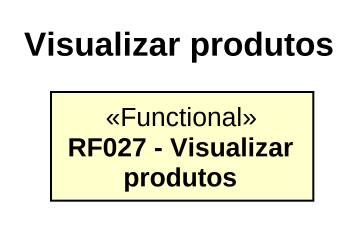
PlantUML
@startuml
title Visualizar produtos
hide circle
hide empty members
class "RF027 - Visualizar produtos" as RF027_Visualizar_produtos <<Functional>>
@enduml
